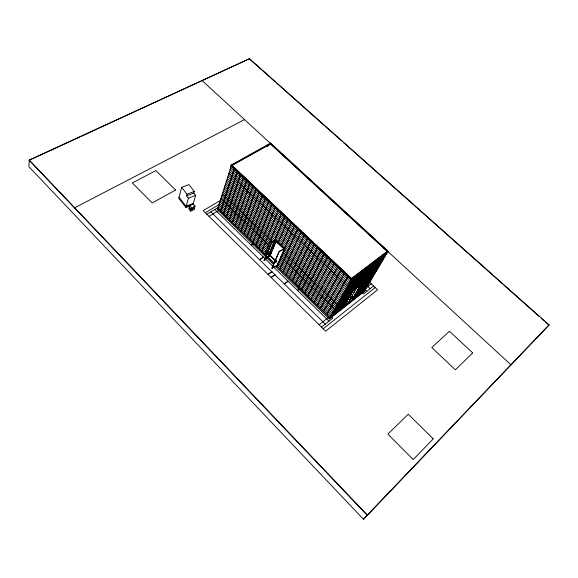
<?xml version="1.0" encoding="UTF-8"?>
<svg xmlns="http://www.w3.org/2000/svg" width="578" height="578" viewBox="0 0 578 578"><rect width="100%" height="100%" fill="white"/><g stroke="black" fill="none" stroke-linecap="round" stroke-linejoin="round"><path stroke-width="0.87" d="M29.218 160.019L28.9 166.695L363.49 519.29L549.1 324.908L249.515 58.71L29.218 160.019L367.384 515.085L363.49 519.29M74.483 207.87L244.559 119.617M202.264 80.696L510.974 364.812M179.093 197.286L181.651 187.366L188.905 184.577L194.28 191.397L193.825 193.052L186.578 195.891L188.377 198.196L185.906 207.466L190.754 205.522M186.578 195.891L187.026 194.23L181.651 187.366M189.7 206.057L189.252 207.683L191.556 209.698L194.576 207.639L195.032 206.021L192.727 204.012L189.7 206.057L192.012 208.08L191.556 209.698M191.007 209.532L189.223 207.242L188.782 208.853L190.559 211.143L191.007 209.532L194.605 208.08L193.709 206.938M193.825 193.052L195.624 195.335L193.334 203.507L186.159 206.382M193.168 204.554L193.442 203.564L186.174 206.476L178.992 197.221L178.732 198.225L185.906 207.466M194.605 208.08L194.15 209.691L190.559 211.143M59.093 146.566L249.515 58.71M230.918 166.074L231.251 165.005L270.576 143.098L388.228 251.358L387.665 252.319L351.121 280.178L230.918 166.074L231.496 165.315M273.726 264.673L217.285 209.532L218.332 207.805M231.193 166.139L217.798 208.398L274.478 263.727M231.583 165.048L352.038 278.921L351.503 279.882L351.07 279.47L351.605 278.509L387.455 251.235L385.533 253.222M231.886 165.684L232.053 165.149L270.576 143.662L270.193 144.717M220.68 211.165L234.22 169.007M220.717 211.201L234.256 169.043M227.696 200.689L228.296 201.267M229.863 194.035L230.47 194.62M230.969 190.668L231.568 191.246M223.563 213.983L237.291 171.926M223.599 214.019L237.334 171.969M226.453 216.808L240.376 174.859M226.489 216.844L240.419 174.896M230.333 216.107L230.925 216.678M238.122 193.001L238.721 193.637M239.278 189.584L239.877 190.22M240.426 186.181L241.04 186.766M229.387 219.676L243.475 177.793M232.262 222.479L246.575 180.741M232.298 222.516L246.618 180.777M236.185 221.8L236.778 222.386M241.835 205.573L242.464 206.115M248.981 185.068L249.609 185.668M235.217 225.362L249.689 183.696M238.136 228.216L252.81 186.658M270.005 143.843L270.193 143.308L387.881 251.625L364.949 290.257L329.908 317.842L276.833 266.032M270.388 143.626L270.576 143.098M242.074 227.537L242.666 228.122M243.208 224.365L243.815 224.95M245.52 217.935L246.127 218.527M247.875 211.389L248.489 211.981M249.075 208.073L249.689 208.665M241.033 231.041L255.946 189.627L241.069 231.077M244.017 233.953L259.089 192.611M257.665 207.242L258.294 207.842M261.487 196.954L262.123 197.553M246.965 236.828L262.239 195.602M249.884 239.682L265.396 198.601M258.814 226.381L259.435 226.981M260.078 223.086L260.685 223.729M263.879 213.181L264.507 213.788M265.172 209.807L265.808 210.406M252.853 242.579L268.611 201.65M255.83 245.484L271.747 204.626L255.866 245.52M259.934 244.935L260.541 245.527M267.506 225.788L268.134 226.388M258.814 248.396L274.976 207.697M261.805 251.314L278.177 210.732M269.781 241.416L270.403 242.016M273.719 231.764L274.355 232.37M277.772 221.829L278.415 222.443M264.803 254.248L281.385 213.781M266.892 253.569L267.26 252.485M267.238 252.239L266.696 253.561L267.614 254.32M266.718 253.807L267.166 252.738M264.132 260.541L271.104 243.576L275.077 240.014L268.141 257.066L264.132 260.541L268.141 257.066M264.233 260.627L271.212 243.663L275.186 240.094M267.144 253.952L266.949 253.431L266.559 253.684M267.636 252.926L267.101 252.362M268.091 253.142L267.701 254.587L267.412 253.8M268.048 253.265L267.795 252.875L268.25 253.265M268.228 253.019L267.549 254.465M267.701 254.587L268.38 253.142M273.921 241.091L274.673 239.386L284.81 249.161L277.223 266.509L276.833 266.133L294.325 226.056M273.979 241.048L274.673 239.386L284.81 249.161M267.376 256.899L267.759 257.268L272.932 244.797M273.625 243.128L275.063 239.762M270.042 254.508L271.147 251.972M274.911 260.418L270.071 255.707L271.949 251.112M272.599 249.544L275.207 243.295M270.071 255.707L276.385 240.701M286.963 221.157L287.62 221.779M278.054 242.991L287.837 219.9M281.175 245.997L291.074 222.971M275.027 261.502L275.41 260.273M271.971 268.206L279.174 251.372L284.282 248.872L279.261 251.473L271.971 268.206L277.064 265.793L272.05 268.3M356.987 291.803L370.101 281.537M275.453 260.461L275.655 260.743M275.287 261.892L275.576 262.231L275.482 261.69M276.024 261.184L275.294 260.129M275.822 260.902L276.183 261.213M276.356 261.126L275.619 262.52L276.067 261.061M275.619 262.52L276.241 260.974M290.524 234.003L291.175 234.625M277.801 264.117L278.141 263.344L277.866 264.305M280.698 257.781L280.98 256.805L280.742 257.723M283.545 250.903L283.892 250.101L283.603 251.09M348.556 298.385L334.756 309.143L280.922 256.928L334.763 309.122M277.772 264.312L278.22 263.395M280.612 257.788L281.06 256.856M283.516 251.098L283.971 250.151M277.404 265.678L282.461 254.168M283.112 252.651L284.239 250.086M278.74 263.2L278.126 262.6M344.387 305.213L344.777 304.548M284.239 268.604L284.86 269.211M288.357 259.392L288.993 259.999M291.168 253.099L291.811 253.713M298.443 236.836L299.115 237.414M283.003 272.007L300.849 232.255M286.067 274.998L304.129 235.369M291.796 271.588L292.425 272.195M289.137 277.996L307.424 238.49M292.215 281.009L310.682 241.582M292.258 281.045L310.718 241.618M300.921 271.552L301.564 272.173M303.876 265.338L304.519 265.959M308.406 255.794L309.064 256.422M295.307 284.022L314.035 244.761M298.407 287.049L317.308 247.875M298.443 287.085L317.351 247.911M302.858 286.688L303.472 287.345M304.303 283.74L304.938 284.362M316.506 258.807L317.17 259.443M320.638 251.04L301.514 290.084L320.682 251.076M304.635 293.125L323.983 254.204M304.671 293.162L324.027 254.248M309.114 292.836L309.757 293.458M307.756 296.182L327.336 257.391M307.799 296.218L327.379 257.427M310.899 299.238L330.739 260.62M321.635 287.042L322.293 287.671M329.735 271.436L330.406 272.079M314.042 302.308L334.113 263.821M317.199 305.394L337.494 267.036M321.78 305.177L322.423 305.805M320.356 308.479L340.847 270.215M320.4 308.522L340.89 270.258M323.536 311.578L344.293 273.488M329.771 308.493L330.421 309.129M326.714 314.685L347.667 276.689L326.758 314.721M329.908 317.799L351.092 279.94L365.267 269.175L343.621 307.164L352.934 290.712M275.005 265.931L329.337 319.013L351.655 279.217L388.228 251.358M332.047 316.123L353.353 278.22M331.656 317.185L332.336 315.971M334.944 313.84L356.359 275.93M343.946 299.946L344.517 299.527M356.684 278.047L356.084 278.502M337.827 311.578L359.343 273.654M340.688 309.331L362.312 271.393M349.719 295.452L350.304 295.004M344.965 304.1L345.211 303.667M345.463 303.226L345.709 302.793M345.962 302.352L346.208 301.918M347.212 300.163L348.476 297.952M349.495 296.167L350.774 293.927M352.58 290.77L351.713 292.721M352.681 290.864L343.267 307.453M358.974 279.839L358.382 280.287M360.759 276.703L360.173 277.158M364.393 270.352L363.8 270.807M355.629 288.74L368.179 266.92M351.395 297.591L350.694 296.724M350.781 298.551L350.629 298.01L350.853 298.429M351.41 297.446C349.191 301.34 352.826 295.914 351.287 297.684L351.128 297.143L351.561 297.583M348.202 302.511L347.746 303.508L356.879 287.439L356.301 288.386M349.647 299.946L350.21 299.028M351.67 296.435L352.486 295.062M353.967 292.439L354.798 291.052M352.053 297.489L351.713 297.164L352.045 297.887L352.761 296.391L352.183 297.771M352.905 296.536L352.219 296.29L352.761 296.644L352.045 297.887M350.846 298.826L351.699 297.475M351.829 297.07L351.352 297.554M360.629 281.977L361.207 281.529M366.553 272.267L365.968 272.715M368.374 269.11L367.789 269.55M358.476 286.529L371.09 264.702M349.553 301.926L351.843 300.127L360.549 285.091M343.57 306.788L351.937 300.22L361.171 284.275M351.915 300.538L373.973 262.506M361.546 284.145L352.038 300.553M355.932 295.43L356.474 295.026M357.601 292.562L358.165 292.121M359.328 289.592L359.892 289.159M361.048 286.637L361.611 286.197M366.279 277.635L366.871 277.151M368.085 274.521L368.663 274.08M374.103 264.724L373.525 265.165M354.719 298.299L376.842 260.317M357.471 296.138L379.688 258.149M361.445 291.11L362.001 290.676M363.15 288.205L363.685 287.808M364.848 285.308L365.426 284.838M373.677 270.229L374.269 269.76M375.519 267.094L376.09 266.653M367.138 281.92L366.582 282.353M368.887 278.928L368.331 279.362M381.625 257.21L381.054 257.644M360.21 293.985L382.52 255.989M362.933 291.847L385.331 253.85M362.363 293.024L363.085 291.803L362.457 291.211M549.1 324.908L367.203 515.273L29.203 160.316L58.681 146.754M323.203 328.752L375.216 287.548M321.498 327.069L332.646 318.276L331.367 317.026M373.569 285.994L363.403 294.014L362.095 292.771M329.337 319.013L364.523 291.326L365.238 290.113L330.016 317.799L276.674 265.736M345.998 302.778L332.307 313.514L278.921 261.531M354.48 296.146L367.507 285.929M338.961 308.76L339.561 308.262M331.512 314.938L345.167 304.223L331.505 314.952L278.256 263.055M366.654 287.382L353.649 297.576L371.293 283.849M319.143 324.749L328.304 317.568M344.351 305.668L330.695 316.39L277.599 264.579M352.804 299.036L365.802 288.819M343.476 306.701L345.803 304.873M346.612 304.238L348.744 302.561M347.667 299.866L333.932 310.61L280.258 258.453M356.171 293.234L369.234 283.01M340.601 305.863L341.208 305.365M350.629 298.01L350.694 298.689M346.829 301.326L333.123 312.062L279.586 259.999M355.318 294.693L368.374 284.47M351.901 297.749L351.713 297.164M337.241 304.693L282.967 252.218L337.234 304.714L351.041 293.956M359.595 287.317L372.731 277.086M350.189 295.445L336.403 306.196L282.281 253.785M358.728 288.805L371.849 278.582M349.343 296.926L335.58 307.677L281.602 255.353M357.876 290.286L370.975 280.063M342.255 302.937L342.862 302.439M348.014 298.443L348.613 297.959M353.996 289.672L355.412 288.574M356.351 287.844L357.349 287.071M357.934 286.623L358.981 285.807M359.213 285.626L360.614 284.542M374.508 274.088L338.91 301.723L223.527 190.393M351.901 292.468L338.072 303.219L283.646 250.635M360.462 285.821L373.619 275.59M377.196 269.529L341.446 297.179L225.131 185.321M376.292 271.06L340.601 298.703L224.596 187.019M370.122 276.313L370.679 275.872L370.093 276.349M375.397 272.578L339.748 300.213L224.062 188.71M379.927 264.912L344.026 292.569L226.757 180.184M356.633 283.35L357.226 282.895M379.009 266.458L343.166 294.115L226.208 181.904M378.099 267.997L342.306 295.654L225.666 183.616M382.694 260.223L346.648 287.895L228.404 174.968M381.769 261.798L345.767 289.462L227.848 176.716M364.162 275.843L364.769 275.359M380.844 263.358L344.893 291.023L227.299 178.45M361.98 274.001L362.594 273.502M379.19 260.837L379.782 260.36M384.565 257.066L348.411 284.737L229.509 171.449M347.537 286.298L228.953 173.212L347.523 286.32L383.626 258.648M354.321 281.623L354.921 281.161M371.69 268.329L372.29 267.845M365.852 268.727L381.827 256.553M383.236 255.476L387.433 252.283M357.89 275.309L358.519 274.81M375.382 261.971L375.982 261.494M386.451 253.872L350.196 281.551L230.636 167.902M230.073 169.679L349.3 283.148L385.504 255.469M349.3 283.148L385.49 255.49M351.453 278.784L387.289 251.509L270.468 143.965L231.959 165.453L234.56 167.916M353.722 277.454L355.044 276.443M358.331 273.943L359.646 272.939M361.315 271.674L362.659 270.641M363.548 269.969L364.848 268.98M365.867 268.199L367.261 267.144M375.686 260.721L376.95 259.768M297.403 290.308L299.281 288.935M297.562 290.467L299.44 289.094M284.203 283.841L288.017 281.125M284.362 283.993L288.169 281.276M274.882 274.695L271.024 277.382L268.076 274.485L271.949 271.812M275.034 274.846L271.176 277.534L325.652 331.165L377.579 289.78L369.674 282.324M271.79 271.66L267.925 274.333L203.174 210.594L220.196 200.617M192.012 208.08L195.032 206.021M284.867 248.67L284.297 249.053L284.838 248.735M269.182 255.18L270.67 254.168M267.759 257.268L284.607 216.837L274.283 241.59L223 192.069M268.38 256.849L270.143 255.671M267.881 257.289L270.143 255.772M259.522 259.623L263.387 257.037M259.681 259.775L263.539 257.188M269.832 253.626L271.313 252.629M269.818 253.648L271.306 252.651M251.293 245.202L253.222 243.945M251.437 245.347L253.366 244.097M208.99 216.324L219.019 210.356M217.285 209.532L217.899 209.164M206.881 214.243L218.108 207.596M205.349 212.733L219.264 204.54M266.754 146.639L268.821 145.49M275.511 260.324L276.103 261.249M274.731 261.437L275.403 261.588M188.377 198.196L195.624 195.335M187.026 194.23L194.28 191.397M267.217 252.608L268.105 253.294M266.841 253.532L267.722 254.219M249.436 58.992L254.927 63.869M255.454 64.339L275.15 81.845M276.681 83.203L296.225 100.572M296.817 101.099L341.865 141.133M343.7 142.766L363.208 160.106M364.097 160.894L481.792 265.49M482.24 265.887L502.773 284.145M503.994 285.221L539.137 316.455M541.08 318.182L544.332 321.072M545.632 322.228L548.898 325.125M386.884 252.196L387.311 252.586M366.951 285.568L370.209 288.646M361.655 284.13L352.392 291.319M360.701 283.834L361.301 284.405M364.863 289.462L366.82 291.319M235.86 169.152L239.726 172.822M241.026 174.057L248.872 181.492M250.816 183.342L258.626 190.747M261.227 193.218L268.149 199.778M271.66 203.109L301.6 231.511M302.894 232.732L306.759 236.395M308.045 237.616L312.554 241.893M313.847 243.114L318.355 247.391M319.063 248.063L328.08 256.618M328.304 256.834L348.202 275.706M231.251 165.005L351.655 279.217M231.157 166.117L351.106 279.969M255.23 190.95L255.852 191.593M247.774 188.522L248.388 189.165M304.974 242.991L305.618 243.663M352.638 291.059L361.907 283.87L352.392 300.278M246.568 191.99L247.174 192.626M271.472 215.753L272.094 216.41M284.145 227.855L284.773 228.52M352.219 296.29L352.602 296.651M257.058 211.165L256.43 210.565L257.044 211.201M275.706 229.047L275.077 228.44L275.692 229.09M281.999 235.087L281.363 234.473L281.985 235.13M287.692 240.542L288.335 241.156M320.566 272.072L319.909 271.436L320.552 272.115M287.671 240.578L288.314 241.199M266.227 229.011L266.834 229.654M284.889 246.994L285.51 247.644M297.518 259.161L298.147 259.818M228.787 197.336L229.372 197.958M246.712 214.64L247.305 215.269M283.509 250.173L284.13 250.823M257.6 229.567L258.193 230.203M294.643 265.41L295.257 266.068M307.286 277.65L307.908 278.307M313.666 283.82L314.295 284.484M221.945 195.393L271.747 243.613M221.425 197.04L271.089 245.195M239.032 215.941L238.432 215.356L239.017 215.984M244.978 221.714L244.378 221.128L244.964 221.75M256.986 233.353L256.372 232.761L256.972 233.396M280.792 256.444L281.421 257.051M280.778 256.48L281.399 257.087M220.391 200.328L269.803 248.33M237.312 218.578L237.89 219.199M261.177 241.777L261.776 242.413M279.449 259.536L280.055 260.179M298.046 277.606L298.66 278.264M219.871 201.953L269.16 249.891M219.365 203.579L268.517 251.437M315.451 298.949L316.072 299.614M218.852 205.19L267.881 252.983M269.695 254.941L275.381 260.483M275.598 260.815L270.157 255.512L267.903 257.037L274.557 263.532M218.347 206.794L267.253 254.515M217.711 208.174L266.653 255.946M214.828 209.532L328.961 321.18M210.869 211.88L325.248 324.114M274.904 261.35L275.265 261.661M275.345 261.762L275.793 262.434M297.54 229.112L279.947 269.03L297.583 229.148M294.058 246.647L294.686 247.305L294.058 246.647M331.404 305.524L332.039 306.196L331.404 305.524M433.233 438.825L413.241 459.568L387.874 434.114L408.249 414.216L433.233 438.825M472.703 352.883L455.377 369.833L431.795 347.551L449.46 331.259L472.703 352.883M284.665 249.501L274.471 239.769L284.665 249.501M275.872 241.691L274.377 242.688L275.865 241.712M175.596 190.025L152.195 202.936L132.311 182.93L155.908 170.575L175.596 190.025M301.109 253.41L300.459 252.788L301.087 253.453M273.011 242.594L222.472 193.731L273.004 242.616M270.453 246.748L220.904 198.688L270.446 246.763"/></g></svg>
